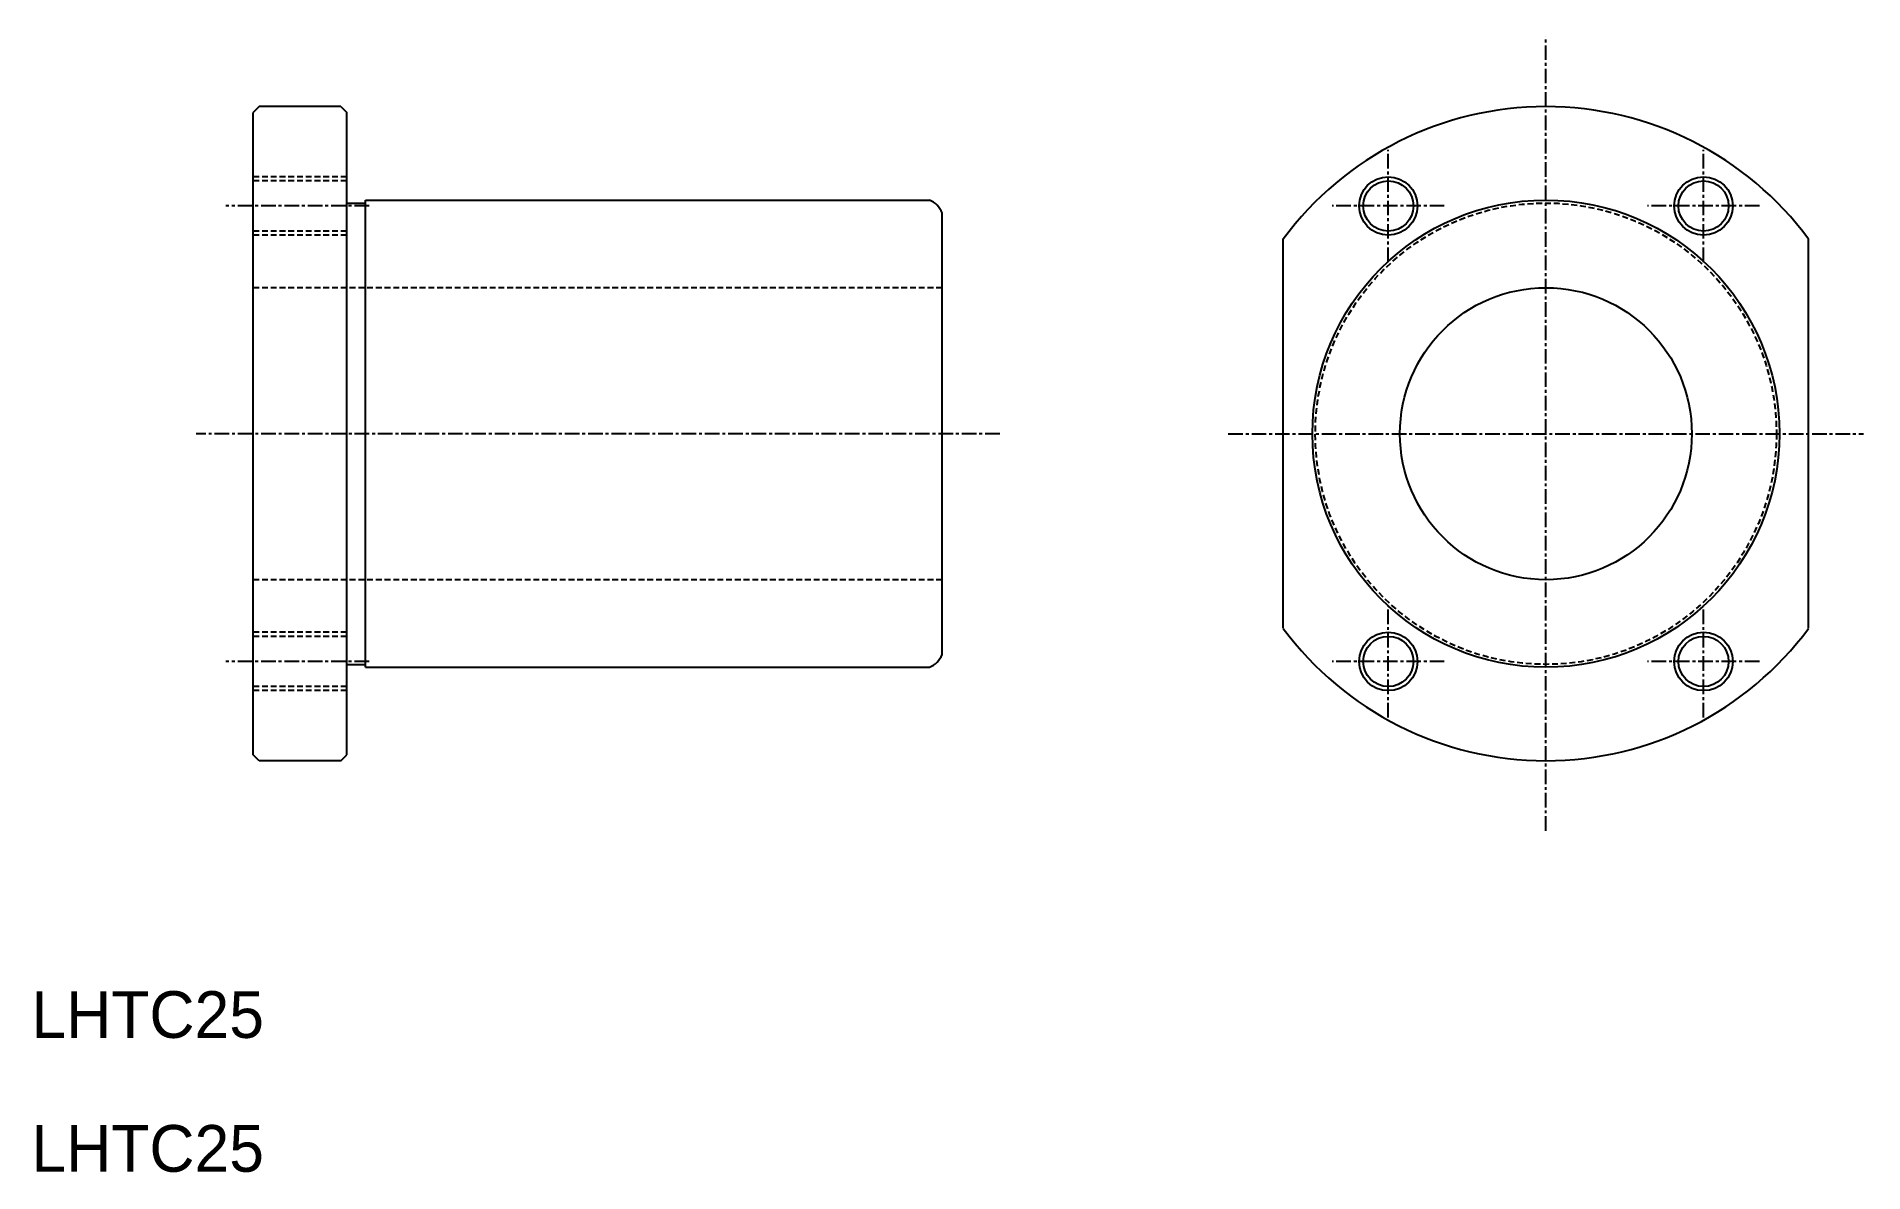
# Model space of a CAD drawing. Extents: x 41 to 198, y 54 to 152.
import ezdxf

# ---------------------------------------------------------------- set-up
doc = ezdxf.new("R2010")
doc.units = 0
doc.linetypes.add('CENTER', pattern=[2, 1.25, -0.25, 0.25, -0.25])
doc.linetypes.add('DASHED', pattern=[0.75, 0.5, -0.25])
doc.layers.get('0').update_dxf_attribs({"linetype": 'CONTINUOUS'})
doc.layers.add('CENTER', color=1, linetype='CENTER')

msp = doc.modelspace()

# ---------------------------------------------------------------- linework, layer by layer
at = {"color": 7, "linetype": 'CONTINUOUS'}
for p, q in [((60.43, 145.52), (59.93, 145.02)), ((67.43, 145.52), (60.43, 145.52)), ((67.43, 145.52), (67.93, 145.02)), ((59.93, 90.02), (59.93, 145.02)), ((67.93, 90.02), (67.93, 145.02)), ((67.93, 137.27), (69.53, 137.27)), ((69.53, 137.52), (117.84, 137.52)), ((69.53, 97.52), (69.53, 137.52)), ((118.93, 98.61), (118.93, 136.43)), ((148.14, 100.86), (148.14, 134.19)), ((193.14, 100.86), (193.14, 134.19)), ((67.93, 97.77), (69.53, 97.77)), ((69.53, 97.52), (117.84, 97.52)), ((80.3, 97.52), (80.3, 97.52)), ((92.68, 97.52), (92.68, 97.52)), ((60.43, 89.52), (59.93, 90.02)), ((67.43, 89.52), (60.43, 89.52)), ((67.43, 89.52), (67.93, 90.02))]:
    msp.add_line(p, q, dxfattribs=at)
at = {"color": 3, "linetype": 'DASHED'}
for p, q in [((67.93, 139.52), (59.93, 139.52)), ((67.93, 139.17), (59.93, 139.17)), ((67.93, 134.87), (59.93, 134.87)), ((67.93, 134.52), (59.93, 134.52)), ((118.93, 130.02), (59.93, 130.02)), ((118.93, 105.02), (59.93, 105.02)), ((67.93, 100.52), (59.93, 100.52)), ((67.93, 100.17), (59.93, 100.17)), ((67.93, 95.87), (59.93, 95.87)), ((67.93, 95.52), (59.93, 95.52))]:
    msp.add_line(p, q, dxfattribs=at)
at = {"color": 3, "linetype": 'CONTINUOUS'}
for centre in [(157.14, 137.02), (184.14, 137.02), (157.14, 98.02), (184.14, 98.02)]:
    msp.add_circle(centre, 2.5, dxfattribs=at)
at = {"color": 7, "linetype": 'CONTINUOUS'}
for centre, radius in [((157.14, 137.02), 2.15), ((184.14, 137.02), 2.15), ((170.64, 117.52), 20), ((170.64, 117.52), 12.5), ((157.14, 98.02), 2.15), ((184.14, 98.02), 2.15)]:
    msp.add_circle(centre, radius, dxfattribs=at)
at = {"color": 3, "linetype": 'DASHED'}
msp.add_circle((170.64, 117.52), 19.75, dxfattribs=at)
at = {"color": 7, "linetype": 'CONTINUOUS'}
for centre, radius, start, end in [((170.64, 117.52), 28, 36.5275, 143.4725), ((117.08, 135.67), 2, 22.3316, 67.6684), ((170.64, 117.52), 28, 216.5275, 323.4725), ((117.08, 99.37), 2, 292.3316, 337.6684)]:
    msp.add_arc(centre, radius, start, end, dxfattribs=at)
at = {"layer": 'CENTER', "color": 1, "linetype": 'CENTER'}
for p, q in [((170.64, 83.52), (170.64, 151.52)), ((157.14, 132.22), (157.14, 141.82)), ((184.14, 132.22), (184.14, 141.82)), ((69.85, 137.02), (57.58, 137.02)), ((161.94, 137.02), (152.34, 137.02)), ((188.94, 137.02), (179.34, 137.02)), ((123.86, 117.52), (55.03, 117.52)), ((143.44, 117.52), (197.84, 117.52)), ((157.14, 93.22), (157.14, 102.82)), ((184.14, 93.22), (184.14, 102.82)), ((69.85, 98.02), (57.58, 98.02)), ((161.94, 98.02), (152.34, 98.02)), ((188.94, 98.02), (179.34, 98.02))]:
    msp.add_line(p, q, dxfattribs=at)

# ---------------------------------------------------------------- texts
at = {"color": 7, "linetype": 'CONTINUOUS'}
for p in [(40.93, 65.79), (40.93, 54.33)]:
    msp.add_text('LHTC25', height=4, dxfattribs=at).set_placement(p)

doc.saveas('drawing.dxf')
